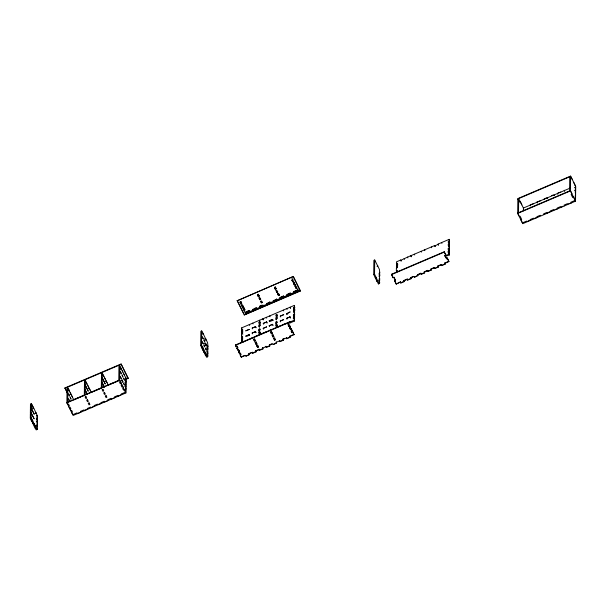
<?xml version="1.0" encoding="UTF-8"?>
<svg xmlns="http://www.w3.org/2000/svg" width="606" height="606" viewBox="0 0 606 606"><rect width="100%" height="100%" fill="white"/><g stroke="black" fill="none" stroke-linecap="round" stroke-linejoin="round"><path stroke-width="0.91" d="M31.868 421.594L32.724 420.875L31.868 421.594L30.3 418.079L30.353 413.671L31.201 413.307L34.156 418.867L31.201 412.951L31.254 408.361L30.406 408.724L30.353 413.315L31.201 412.951M32.716 421.231L31.148 417.723L31.201 413.307M31.262 408.012L31.307 403.596L30.459 403.96L30.406 408.368L31.262 408.012L34.209 414.277L31.254 408.361M31.247 405.179L32.095 405.172L31.307 403.596M33.444 424.745L34.3 424.026L33.444 424.745L31.876 421.238M32.815 408.686L33.671 408.323L32.103 404.816M34.292 424.382L32.724 420.875M33.671 408.323L32.822 408.338M35.012 427.897L36.201 429.912L37.049 429.548L35.868 427.185L35.012 427.897L33.444 424.389M35.868 427.541L34.3 424.026M36.716 419.397L37.572 419.041L37.208 415.428L33.671 407.974M37.049 429.548L37.064 428.139L37.458 428.927L36.61 429.29M36.246 425.677L37.095 425.314L37.458 428.927M36.64 426.465L37.489 426.101L37.504 424.685L37.148 421.072L36.292 421.435M36.686 422.223L37.534 421.867L37.557 420.45L37.178 418.246L36.322 418.61M67.44 393.302L64.948 387.938L121.094 363.986L128.177 378.182L125.578 379.644M126.078 378.121L125.912 392.953L73.167 415.451L66.88 402.831L67.039 388.355L67.887 387.992L73.788 399.824L76.341 398.733M67.728 402.119L67.887 387.992M69.463 391.143L68.683 389.219L67.827 389.931M70.251 392.726L71.038 394.301L70.182 394.665M71.826 395.877L72.606 397.453M84.317 395.044L84.37 390.628L85.219 390.264L87.325 394.491M85.173 394.68L85.219 390.264M85.226 389.908L85.279 385.318L84.423 385.681L84.378 390.272L85.226 389.908L87.332 394.135M85.279 384.969L85.332 380.553L84.476 380.916L84.431 385.333L85.279 384.969L88.226 391.234L85.279 385.318M86.12 382.128L86.9 383.704L86.052 384.068M87.688 385.287L88.476 386.863M90.052 390.014L89.264 388.082L88.415 388.802M94.438 406.028L94.044 405.588L97.445 404.141L97.846 404.573M101.338 387.787L101.384 383.371L102.232 383.007L104.338 387.234M102.187 387.423L102.232 383.007M102.24 382.651L102.293 378.061L101.437 378.424L101.391 383.015L102.24 382.651L104.346 386.878M102.293 377.712L102.346 373.296L101.497 373.66L101.444 378.076L102.293 377.712L105.239 383.977L102.293 378.061M103.134 374.872L103.914 376.447M104.702 378.03L105.489 379.606M107.065 382.757L106.277 380.826L105.429 381.545M118.776 380.348L118.935 366.221L119.783 365.857L119.624 380.333L125.912 392.953M120.571 367.433L121.359 369.009L120.503 369.372M128.169 378.538L121.094 363.986M121.662 394.415L121.268 393.976L125.518 392.165L125.54 390.4L125.934 391.188M121.973 382.242L122.821 381.878L122.041 379.947L121.185 380.31M122.147 370.592L122.927 372.167M122.821 381.878L122.041 379.947M123.715 373.743L124.503 375.319M125.98 386.954L125.616 383.333L126.01 384.128M126.025 382.712L125.654 380.515L126.04 381.303M126.063 379.886L125.684 377.333M202.252 348.912L203.108 348.2L202.252 348.912L200.684 345.405L200.844 331.285L201.692 330.921L202.48 332.141L205.623 338.807L204.775 339.171M203.101 348.556L201.533 345.049L201.692 330.921M203.821 352.071L204.676 351.351L203.821 352.071L202.252 348.564M204.676 351.707L203.108 348.2M205.396 355.222L206.252 354.51L205.396 355.222L203.828 351.715M204.73 346.587L203.942 345.011L204.73 346.587L203.881 346.95M206.245 354.858L204.676 351.351M205.502 345.511L206.358 345.147L205.57 343.223L204.722 343.587M205.623 338.807L204.775 338.815M206.358 345.147L205.57 343.223M205.631 338.451L207.593 342.746L207.949 346.367L207.1 346.723M205.396 354.874L206.578 357.237L207.434 356.873L207.449 355.464L206.593 355.828M206.987 356.616L207.843 356.252L207.858 354.836L207.479 352.639L206.631 353.003M207.017 353.79L207.873 353.427L207.888 352.01L207.525 348.397L206.676 348.761M207.07 349.548L207.919 349.185L207.934 347.776L207.555 345.571L206.707 345.935M236.181 346.943L237.037 346.223L236.181 346.943L235.401 345.011L289.948 321.68L290.342 322.816L294.592 321.006L294.221 318.453L293.365 318.817L293.387 317.4L294.236 317.036L294.251 315.628L293.402 315.991L293.418 314.575L294.266 314.211L294.296 311.386L293.448 311.749L293.463 310.34L294.311 309.977L294.334 308.56L293.478 308.924L293.872 309.711L294.721 309.348L294.334 308.56M237.188 300.765L293.342 276.465L300.409 291.009L244.263 314.961L237.188 300.765L293.342 276.465M237.749 350.094L238.605 349.382L237.749 350.094L236.969 348.518L237.817 347.799L237.037 346.223M236.969 348.518L237.817 347.799M238.537 351.669L239.393 350.957L238.537 351.669L239.325 353.245L240.173 352.889L240.961 354.465L240.112 354.828L241.294 357.192L245.544 355.381L245.938 356.169L249.339 354.715L248.952 353.571L251.505 352.487M239.325 353.245L238.544 351.321M293.675 291.622L294.061 292.766L293.675 291.622L297.932 289.804L298.319 290.6L245.574 313.446L240.074 302.053L240.923 301.69L241.711 303.265L240.855 303.985L240.074 302.053M240.112 354.828L240.968 354.109M241.703 303.621L240.923 301.69M241.294 357.192L240.112 354.472M242.339 339.171L242.733 339.958L241.885 340.322L241.491 339.534L242.339 339.171L242.324 340.587L241.476 340.951L241.453 342.716L244.854 341.261M241.491 339.534L242.37 336.345L241.521 336.709L241.915 337.497L242.764 337.133L242.37 336.345M241.521 336.709L241.552 333.883L242.408 333.52L242.423 332.111L241.567 332.474L241.961 333.262L242.817 332.899L242.423 332.111M241.567 332.474L242.453 329.285L241.605 329.649L241.999 330.437L242.847 330.073L242.453 329.285M241.605 329.649L241.62 327.884L252.679 323.165L253.073 323.952M241.885 340.322L241.506 338.125M241.915 337.497L241.552 333.883M241.961 333.262L241.589 331.058M241.999 330.437L241.62 327.884M243.279 306.772L242.491 305.197L241.642 305.56L242.43 307.136L243.279 306.772L242.498 304.841M243.218 308.363L244.066 308L243.218 308.363L243.998 310.295L244.854 309.931L244.066 308M244.263 314.961L300.417 290.66M245.574 313.446L245.188 312.302L249.437 310.492L246.884 311.582M245.938 356.169L249.346 354.358M249.339 354.715L248.952 353.571M249.164 334.679L245.763 336.133L249.164 334.679L249.558 335.466M249.437 310.492L249.823 311.635L249.437 310.84M252.149 333.058L255.55 331.603L252.149 333.058L252.543 333.845M252.202 328.111L255.603 326.664L252.202 328.111L252.596 328.899M252.52 337.64L249.96 339.087M252.679 323.165L259.489 320.263L259.883 321.051M252.838 309.393L253.232 310.181L252.838 309.393L256.247 307.59L256.633 308.727L256.24 307.939M256.149 351.813L255.755 350.669L256.149 351.813L252.747 353.26L252.354 352.124M254.406 341.08L253.626 339.148L254.406 341.08L255.255 340.716L254.475 338.784M255.194 342.655L256.05 341.935L256.83 343.867L255.982 344.231L255.194 342.655L256.05 341.935M255.921 336.194L259.323 334.739M255.982 344.231L255.194 342.299M256.762 345.806L257.618 345.094L258.406 347.026L257.55 347.389L256.762 345.806L257.618 345.094M257.55 347.389L256.77 345.458M258.292 296.546L257.512 294.614L258.361 294.251L259.148 296.183L258.292 296.546L257.505 294.97L258.361 294.251M259.868 299.697L259.088 297.766L259.868 299.697L260.724 298.985L259.868 299.349M258.732 349.753L256.505 350.351M258.929 332.096L258.913 333.512L259.762 333.149L259.785 331.732L258.929 332.096L259.323 332.883L260.171 332.52L259.785 331.732M258.944 330.687L258.959 329.27L259.815 328.906L260.209 329.694L259.353 330.058L259.338 331.474L258.944 330.687L259.8 330.323L259.815 328.906M258.997 326.445L259.012 325.036L259.86 324.672L260.254 325.46L259.406 325.823L259.391 327.232L258.997 326.445L259.845 326.081L259.86 324.672M259.042 322.21L259.027 323.619L259.876 323.256L259.891 321.847L259.042 322.21L259.436 322.998L260.285 322.634L259.891 321.847M259.55 350.359L259.163 349.215L259.55 350.359L262.951 348.912L262.565 347.768L262.951 348.912M259.489 320.263L266.292 317.362L266.685 318.15M260.042 306.924L259.641 306.492L263.042 305.038L263.436 305.825L260.042 306.924L259.648 306.136L261.883 305.182M260.171 332.52L260.156 333.936L259.762 333.149M260.656 301.273L261.444 302.856L262.292 302.492L261.504 300.917L260.656 301.273L261.444 302.856M262.724 333.285L266.132 331.838L266.526 332.626M263.209 328.338L266.61 326.892L263.209 328.338L263.602 329.126M263.262 323.399L266.663 321.945L263.262 323.399L263.655 324.187M266.352 347.458L265.966 346.314L266.352 347.458L269.761 346.003L269.367 344.867L271.92 343.776M266.292 317.362L286.714 308.651L287.1 309.439M266.451 303.583L266.845 304.379L266.451 303.583L269.852 302.136L270.246 302.924L269.852 301.78M269.162 325.801L272.564 324.346L269.162 325.801L269.556 326.589M269.215 320.854L272.617 319.407L269.215 320.854L269.609 321.642L272.162 320.559M269.761 346.003L269.367 344.867M269.534 330.384L272.079 329.649M271.42 333.823L270.64 331.891L271.42 333.823L272.268 333.459L271.488 331.527M272.208 335.398L273.064 334.679L273.844 336.61L272.995 336.974L272.208 335.398L273.056 335.035M273.253 300.682L273.647 301.47L273.253 300.682L276.654 299.235L277.048 300.023L276.662 298.879M272.995 336.974L272.208 335.042M273.162 344.556L276.571 342.754L276.177 341.958L276.563 343.102L273.162 344.556L272.768 343.769L269.367 345.215M273.776 338.549L274.632 337.837L275.419 339.769L274.563 340.133L273.776 338.549L274.632 338.193M273.844 336.61L272.995 336.625M274.563 340.133L273.783 338.201M275.306 289.289L274.526 287.358L275.374 286.994L276.162 288.926L275.306 289.289L274.526 287.706L275.374 286.994M275.419 339.769L274.571 339.777M276.881 292.44L276.101 290.509L276.881 292.44L277.737 291.728L276.889 292.092M275.942 324.839L275.927 326.255L276.783 325.892L276.798 324.475L275.942 324.839L276.336 325.627L277.192 325.263L276.798 324.475M275.957 323.43L275.98 322.013L276.828 321.65L277.222 322.437L276.366 322.801L276.351 324.218L275.957 323.43L276.813 323.066L276.828 321.65M276.01 319.188L276.025 317.779L276.874 317.415L277.268 318.203L276.419 318.567L276.404 319.976L276.01 319.188L276.859 318.824L276.874 317.415M276.056 314.953L276.041 316.362L276.889 315.999L276.904 314.59L276.056 314.953L276.45 315.741L277.298 315.378L276.904 314.59M277.192 325.263L277.169 326.679L276.783 325.892M278.457 295.599L277.669 293.668L278.457 295.599L279.305 295.236L278.525 293.304M279.745 326.028L277.184 327.475M280.063 297.425L280.449 298.569L280.063 297.425L283.464 295.978L283.858 297.114L283.464 295.978M284.684 338.33L282.979 339.057L283.373 340.201L279.964 341.655L279.578 340.511M280.222 321.082L283.623 319.635L280.222 321.082L280.616 321.869M280.275 316.135L283.676 314.688L280.275 316.135L280.669 316.93M283.373 340.201L282.979 339.057M283.146 324.581L286.54 323.483M286.6 318.362L290.001 316.908L286.6 318.362L286.994 319.15M286.653 313.772L290.062 311.969L286.653 313.772L287.047 314.559M286.714 308.651L294.365 305.386L294.743 307.939L293.887 308.302L293.872 309.711M290.176 337.3L289.789 336.156L290.176 337.3L286.774 338.746L286.38 337.61M287.259 295.311L286.865 294.88L290.274 293.077L286.873 294.524L287.259 295.311L290.668 293.865L290.274 293.077M288.926 324.445L288.145 322.513L288.926 324.445L288.07 324.801L288.857 326.384L289.713 325.664L288.857 326.384M290.433 329.535L291.289 328.823L290.433 329.535L289.645 327.96L290.501 327.24L289.713 325.664M290.342 322.816L289.948 321.68M290.668 293.865L290.266 293.425M289.645 327.96L290.501 327.24M292.009 332.694L292.857 331.974L292.009 332.694L291.221 331.111L292.077 330.399L291.289 328.823M291.963 280.267L292.819 279.555L291.963 280.267L292.751 281.851L293.599 281.487L292.751 281.851M291.221 331.111L292.077 330.399M293.478 308.924L293.493 307.515L294.349 307.151L294.365 305.386M294.319 285.002L293.539 283.07L294.387 282.707L293.539 283.426L294.319 285.002L295.175 284.638L294.327 284.653M289.782 336.512L294.039 334.694L292.857 331.974M294.592 321.006L294.221 318.453M293.387 317.4L293.781 318.188L294.63 317.824L294.251 315.628M293.418 314.575L293.812 315.362L294.66 314.999L294.296 311.386M293.463 310.34L293.857 311.128L294.705 310.764L294.721 309.348M295.895 288.161L295.114 286.229L295.895 288.161L296.743 287.797M297.932 289.804L293.668 291.978M376.849 281.139L377.705 280.419L376.849 281.139L373.705 274.473L373.864 260.353L374.713 259.989L379.432 269.45L379.795 273.064L378.947 273.427M377.697 280.775L374.553 274.109L374.713 259.989M378.833 283.313L379.682 282.949L379.288 282.161L379.273 283.578L378.424 283.941L378.439 282.525M379.682 282.949L379.326 279.336L379.712 280.123L378.864 280.487M379.712 280.123L379.371 275.101L379.765 275.889L378.909 276.253M379.765 275.889L379.401 272.276L379.795 273.064M396.203 284.085L400.46 281.919L396.203 284.085L394.627 280.934L395.476 280.57L393.908 277.419L393.059 277.775L391.484 274.268L444.228 251.77L445.804 254.929L444.948 255.641L446.524 258.8L447.38 258.08L446.524 258.8M393.059 277.775L391.484 274.268M394.627 280.934L395.483 280.214L393.908 277.063M397.597 271.094L396.748 271.458L396.354 270.67L396.385 267.844L397.233 267.481L397.248 266.064L396.4 266.428L396.794 267.223L397.642 266.86L397.248 266.064M396.4 266.428L397.286 263.246L396.43 263.602L396.824 264.398L397.68 264.034L397.286 263.246M396.43 263.602L396.453 261.837L400.702 260.027L401.096 260.815M397.68 264.034L397.657 265.443L397.271 264.655M401.096 261.171L400.702 260.027M413.216 276.48L410.671 277.563L411.057 278.707L407.656 280.161L407.262 279.018L403.861 280.472L404.247 281.608L400.846 283.063L400.46 281.919M404.247 281.608L403.861 280.472M407.906 257.914L407.512 257.126L400.702 260.375M407.656 280.161L407.262 279.018M407.512 257.126L414.315 254.217L414.709 255.012M411.057 278.707L410.671 277.563M414.315 254.217L421.125 251.316L421.518 252.104M417.867 275.45L414.459 277.253L417.867 275.45L417.473 274.662L420.875 273.208L421.268 274.351L424.67 272.905L424.276 271.761L426.829 270.67M417.86 275.806L417.473 274.662M421.268 274.351L420.875 273.208M421.125 251.316L434.737 245.513L435.131 246.301M424.67 272.905L424.276 271.761M431.472 269.996L431.086 268.859L431.472 269.996L428.071 271.45L427.685 270.306M448.099 261.603L444.698 263.049L445.084 264.193L441.683 265.648L441.297 264.504L437.888 265.951L438.282 267.094L434.873 268.549L434.487 267.405L431.934 268.496M435.123 246.65L434.737 245.513M434.873 268.549L434.487 267.405M438.282 267.094L437.888 265.951M438.524 245.203L438.138 244.059L441.539 242.605L441.933 243.4M441.539 242.605L449.197 239.34L449.569 241.9L448.72 242.256L448.326 241.468L449.175 241.105L449.197 239.34M445.796 255.277L444.228 251.77M445.084 264.193L444.698 263.049M445.175 256.421L449.425 254.959L449.046 252.407L448.198 252.77L448.213 251.361L449.069 250.998L449.084 249.581L448.228 249.945L448.243 248.536L449.099 248.172L449.129 245.347L448.281 245.71L448.296 244.294L449.144 243.93L449.16 242.521L448.311 242.885L448.326 241.468M444.69 263.405L448.948 261.587L447.38 258.08M449.425 254.959L449.046 252.407M448.213 251.361L448.607 252.149L449.455 251.785L449.084 249.581M448.243 248.536L448.637 249.324L449.493 248.96L449.129 245.347M448.296 244.294L448.69 245.082L449.538 244.726L449.16 242.521M517.675 213.418L517.842 198.586L570.587 176.088L575.7 186.337L575.533 201.169L522.789 223.667L517.675 213.418L570.42 190.92L570.587 176.088M518.531 212.698L518.691 198.579L523.41 208.04L523.379 210.865M519.251 216.221L520.1 216.206L521.675 219.364L520.819 219.728L522.395 222.879L526.652 221.069L527.046 221.501M521.834 204.881L520.266 201.374L519.41 202.093M533.621 203.684L530.22 204.783L530.606 205.926M533.848 218.599L533.454 218.16L530.053 219.614L530.447 220.402M540.423 200.783L537.022 201.881M540.658 215.698L540.257 215.259L536.855 216.713L537.249 217.501L534.704 218.236M543.824 199.329L546.385 197.889M544.059 214.244L543.665 213.812L547.067 212.358L547.46 213.145M547.233 197.526L547.619 198.67M550.869 211.342L550.468 210.903L553.869 209.456L554.27 209.888M557.444 193.17L557.831 194.314M560.838 192.072L558.293 192.806M564.247 190.269L564.64 191.413M567.883 204.086L567.481 203.646L564.08 205.101L564.474 205.888M569.572 190.928L569.731 176.8M572.162 179.24L570.587 176.437L517.842 198.935L518.63 200.518M573.73 182.398L575.306 185.906M575.647 190.928L575.268 188.731L575.662 189.519M575.677 188.102L575.306 185.55M240.067 302.409L240.923 302.046M240.862 303.629L241.711 303.265M258.3 296.19L259.148 295.826M275.313 288.933L276.162 288.57M259.08 298.122L259.929 297.758L260.716 299.334M276.094 290.865L276.95 290.501L277.73 292.077M242.43 306.787L243.286 306.424M277.669 294.016L278.518 293.652L279.305 295.236M295.107 286.577L295.955 286.214M244.006 309.939L244.854 309.575M261.444 302.5L262.292 302.136M278.457 295.243L279.313 294.88M295.895 287.805L296.751 287.441M64.948 388.294L121.094 364.342M280.063 297.781L283.464 296.326M245.574 313.09L249.831 311.279M253.232 309.825L256.633 308.378M266.845 304.023L270.246 302.568M273.654 301.121L277.056 299.667M280.457 298.213L283.858 296.766M294.069 292.41L298.319 290.6M32.035 406.762L32.883 406.399M202.419 334.088L203.268 333.724M32.035 407.111L32.883 406.747M377.015 266.307L377.864 265.943M35.178 413.065L36.034 412.709M205.563 340.39L206.411 340.034M35.178 413.421L36.027 413.057M30.3 418.079L31.148 417.723M200.684 345.405L201.533 345.049M551.49 195.708L553.187 194.988M36.36 415.784L37.208 415.428M77.189 398.369L80.598 396.915M81.446 396.559L83.999 395.468M93.46 391.431L91.226 392.385L85.332 380.553M94.203 391.112L97.611 389.658M98.46 389.294L101.013 388.211M110.474 384.174L108.239 385.128L102.346 373.296M111.224 383.856L114.625 382.401M115.473 382.038L118.026 380.954M204.722 343.935L205.57 343.572M434.729 245.862L438.13 244.415M523.41 208.04L570.201 188.08M66.88 402.831L119.624 380.333M121.185 380.659L122.033 380.303M36.345 417.201L37.193 416.837M124.813 379.462L125.669 379.098M574.435 187.678L575.283 187.315M205.51 345.162L206.358 344.799M31.088 419.663L31.936 419.299M125.586 379.288L128.177 378.182M201.465 346.988L202.321 346.624M31.08 420.011L31.936 419.647M201.465 347.336L202.313 346.973M121.973 381.886L122.821 381.522M373.705 274.473L374.553 274.109M517.683 213.062L570.428 190.564L571.996 193.723L571.14 194.435L572.715 197.594L573.571 196.874L575.147 200.033M36.307 420.026L37.163 419.663M124.783 382.288L125.631 381.924M206.691 347.352L207.54 346.988M574.405 190.504L575.253 190.14M378.932 274.836L379.78 274.48M32.656 422.814L33.512 422.45M203.04 350.139L203.889 349.776M32.656 423.17L33.504 422.806M203.04 350.495L203.889 350.132M375.281 277.631L376.129 277.268M293.842 312.537L294.69 312.173M448.675 246.498L449.523 246.134M375.273 277.98L376.121 277.616M36.262 424.261L37.11 423.897M124.738 386.522L125.586 386.158M206.646 351.586L207.494 351.222M396.354 270.67L397.203 270.306L397.188 271.715L396.339 272.079M34.231 425.973L35.08 425.609M204.616 353.298L205.464 352.934M378.879 279.078L379.735 278.715M34.231 426.321L35.08 425.957M204.608 353.646L205.457 353.283M247.013 336.201L249.566 335.118L249.172 334.33M391.484 274.624L444.228 252.126M293.796 316.779L294.645 316.415M448.622 250.732L449.478 250.369M206.608 354.412L207.464 354.048M125.101 390.135L125.95 389.772L125.571 387.575L125.965 388.363M448.591 253.558L449.44 253.194M445.804 254.929L444.955 255.293L446.524 258.444M289.948 322.028L294.198 320.218M444.774 255.99L449.031 254.172M235.393 345.359L288.138 322.862M84.234 410.383L87.628 409.285L87.234 408.497L90.642 407.043L91.036 407.83L93.589 406.391M98.695 404.21L101.24 403.475L100.846 402.687L104.255 401.24L104.641 402.028L108.05 400.574L107.656 399.786L111.057 398.331L111.451 399.119L114.852 397.672L114.458 396.885L117.859 395.43L118.253 396.218L120.814 394.779M287.789 323.551L290.342 322.468M527.894 221.137L529.599 220.41M547.46 212.789L550.013 211.706M555.967 209.161L557.664 208.79L557.278 208.002L560.679 206.555L561.073 207.343L562.777 206.26M568.731 203.722L571.276 202.987L570.882 202.199L575.139 200.381L575.162 198.616L575.556 199.404M288.926 324.089L288.077 324.452L288.865 326.028M253.619 339.504L254.467 339.14L255.255 340.716M270.632 332.247L271.488 331.883L272.268 333.459M254.406 340.724L255.262 340.36M271.427 333.467L272.276 333.103M255.982 343.882L256.83 343.519M403.861 280.82L407.262 279.374M410.663 277.919L414.065 276.465L414.459 277.253M417.466 275.018L420.875 273.564M424.276 272.117L427.677 270.662L428.071 271.45M431.078 269.208L434.487 267.761M437.888 266.307L441.289 264.852M401.702 282.343L403.407 281.623M408.512 279.442L411.057 278.351M421.268 274.003L424.67 272.548M428.078 271.094L430.624 270.011M435.729 267.829L438.282 266.746M442.539 264.928L445.092 263.837M257.558 347.033L258.406 346.67M241.294 356.836L244.695 355.389M290.638 335.792L294.039 334.338M248.945 353.927L252.354 352.472L252.747 353.26M255.755 351.025L259.156 349.571M262.557 348.117L265.966 346.67M276.169 342.314L279.571 340.86L279.964 341.655M282.979 339.413L286.38 337.959L286.774 338.746M252.747 352.912L256.149 351.457M260.406 349.647L262.103 348.92M267.208 346.738L269.761 345.655M279.972 341.299L283.373 339.845M286.774 338.398L289.327 337.307M575.632 192.344L575.238 191.557L575.602 195.17M575.586 196.579L575.192 195.791L575.571 197.995M570.42 190.92L575.533 201.169M554.035 194.973L554.429 195.768M537.022 202.23L537.416 203.025M523.395 209.449L523.789 210.237M518.077 213.85L518.857 215.433M449.175 241.105L449.569 241.9M449.144 243.93L449.538 244.726M449.099 248.172L449.493 248.96M449.069 250.998L449.455 251.785M447.372 258.436L448.948 261.587M438.138 244.059L438.532 244.847M431.328 246.96L431.722 247.748M424.526 249.869L424.92 250.657M410.913 255.671L411.307 256.459M410.913 256.027L411.307 256.815M404.111 258.573L404.505 259.36M396.415 265.019L396.809 265.807M396.385 267.844L396.778 268.632M400.452 282.275L400.846 283.063M394.635 280.578L396.203 283.737M377.705 280.419L379.273 283.578M376.849 280.783L378.424 283.941M293.334 276.813L300.409 291.009M291.63 277.54L298.319 290.948M291.963 279.919L292.751 281.495M294.349 307.151L294.743 307.939M293.493 307.515L293.887 308.302M294.311 309.977L294.705 310.764M294.266 314.211L294.66 314.999M290.115 307.197L290.509 307.984M290.107 307.553L290.501 308.34M294.236 317.036L294.63 317.824M275.374 287.35L276.162 288.926M290.001 316.908L290.395 317.695M290.001 317.264L290.395 318.052M286.653 313.416L287.047 314.203M283.305 310.098L283.699 310.893M289.713 326.02L290.494 327.596M291.281 329.172L292.069 330.747M292.857 332.33L294.039 334.694M289.653 327.604L290.433 329.187M291.221 330.762L292.009 332.338M276.889 315.999L277.283 316.786M276.025 317.779L276.419 318.567M275.98 322.013L276.366 322.801M272.617 319.407L273.011 320.195M272.617 319.756L273.011 320.544M269.693 315.908L270.087 316.696M258.361 294.607L259.148 296.183M272.564 324.346L272.958 325.134M272.556 324.702L272.95 325.49M266.663 321.945L267.057 322.733M266.663 322.301L267.057 323.089M262.89 318.809L263.284 319.597M262.883 319.165L263.277 319.953M259.876 323.256L260.269 324.043M259.012 325.036L259.406 325.823M258.959 329.27L259.353 330.058M255.603 326.664L255.997 327.452M255.603 327.013L255.997 327.801M244.066 308.356L244.854 309.931M255.55 331.603L255.944 332.391M255.543 331.959L255.937 332.747M237.188 300.409L243.854 313.772M249.278 324.619L249.672 325.407M256.043 342.292L256.83 343.867M257.618 345.45L258.406 347.026M242.438 330.694L242.832 331.49M242.408 333.52L242.801 334.307M242.355 337.762L242.748 338.549M241.476 340.951L241.87 341.739M237.029 346.579L237.817 348.155M238.605 349.73L239.393 351.306M235.401 345.011L236.181 346.587M236.969 348.162L237.757 349.738M207.555 345.571L207.949 346.367M207.525 348.397L207.919 349.185M207.479 352.639L207.873 353.427M207.449 355.464L207.843 356.252M206.252 354.51L207.434 356.873M119.39 365.07L126.078 378.477M125.525 391.809L124.344 389.446L123.488 390.158L122.7 388.582L123.556 387.87L122.768 386.295L121.92 387.007L121.132 385.431L121.98 385.068L121.2 383.136L120.344 383.856L119.556 382.272L120.405 381.909L119.624 379.985L66.88 402.482L67.66 404.407L68.516 404.05L69.304 405.626L68.455 405.634L69.236 407.565L70.084 407.202L70.872 408.777L70.023 408.792L70.811 410.716L71.659 410.353L72.447 411.936L71.599 412.3L72.773 414.663L77.03 412.845L77.424 413.64L80.825 412.186L80.431 411.398L83.833 409.944L84.226 410.732M64.948 387.938L67.448 392.946M37.178 418.246L37.572 419.041M37.148 421.072L37.534 421.867M37.095 425.314L37.489 426.101M68.569 398.93L69.357 400.854L68.569 398.93M68.629 393.983L69.41 395.915L68.629 393.983M70.198 397.135L70.985 399.066L70.198 397.135M120.465 376.796L121.245 378.72L120.465 376.796M120.518 371.849L121.306 373.781L120.518 371.849M122.094 375L122.874 376.932L122.094 375M123.609 383.098L124.397 385.03L123.609 383.098M123.669 378.159L124.45 380.091L123.669 378.159M202.374 341.852L203.154 343.784L202.374 341.852M202.427 336.913L203.207 338.845L202.427 336.913M204.002 340.064L204.783 341.996L204.002 340.064M205.517 348.162L206.298 350.094L205.517 348.162M245.824 330.838L249.225 329.384L245.824 330.838M85.954 396.612L85.105 396.968L85.893 398.551L86.741 398.187L85.954 396.612M102.967 389.347L102.119 389.711L102.906 391.294L103.755 390.931L102.967 389.347M87.529 399.763L86.673 400.127L87.461 401.702L88.309 401.339L87.529 399.763M104.543 392.506L103.687 392.87L104.474 394.445L105.33 394.082L104.543 392.506M89.097 402.914L88.249 403.278L89.037 404.861L89.885 404.497L89.097 402.914M106.111 395.657L105.262 396.021L106.05 397.604L106.898 397.241L106.111 395.657"/></g></svg>
